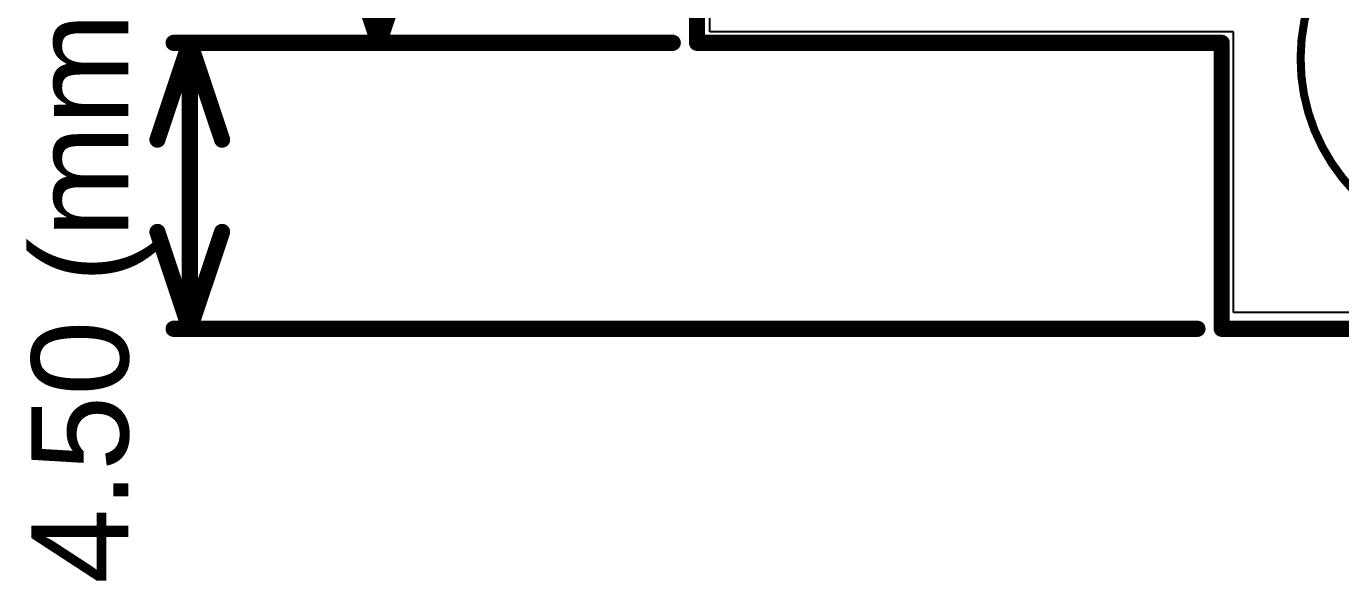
# Model space of a CAD drawing. Header units: millimetres. Extents: x -0.42 to 2.4, y -0.33 to 1.81.
# Drawn here: x -0.415 to 0.398, y -0.334 to 0.009 of the extents above; entities that cross this region are included whole.
import ezdxf

# ---------------------------------------------------------------- set-up
doc = ezdxf.new("R2010")
doc.units = ezdxf.units.MM
doc.header["$MEASUREMENT"] = 0
for name, color, linetype in [('BottomLayer', 5, 'Continuous'), ('BottomSolder', 6, 'Continuous'), ('Mechanical1', 6, 'Continuous'), ('Mechanical2', 216, 'Continuous'), ('MultiLayer', 9, 'Continuous'), ('PadHoleLayer', 156, 'Continuous'), ('TopLayer', 1, 'Continuous'), ('TopOverlay', 2, 'Continuous'), ('TopSolder', 216, 'Continuous')]:
    doc.layers.add(name, color=color, linetype=linetype)
doc.styles.add('Arial', font='', dxfattribs={"height": 0.2})
doc.styles.get('Arial').set_extended_font_data('Arial')

# ---------------------------------------------------------------- blocks, each defined once
blk = doc.blocks.new('IR333_A_4')
at = {"layer": 'BottomLayer'}
blk.add_hatch(color=5, dxfattribs=at).paths.add_polyline_path([(-0.0815, 0.0315), (-0.0185, 0.0315), (-0.0185, -0.0315), (-0.0815, -0.0315)])
h = blk.add_hatch(color=5, dxfattribs=at)
edge = h.paths.add_edge_path()
edge.add_arc((0.05, 0), 0.0315, 0, 360)
at = {"layer": 'BottomSolder'}
blk.add_hatch(color=6, dxfattribs=at).paths.add_polyline_path([(-0.0855, 0.0355), (-0.0145, 0.0355), (-0.0145, -0.0355), (-0.0855, -0.0355)])
h = blk.add_hatch(color=6, dxfattribs=at)
edge = h.paths.add_edge_path()
edge.add_arc((0.05, 0), 0.0355, 0, 360)
at = {"layer": 'MultiLayer'}
blk.add_hatch(color=9, dxfattribs=at).paths.add_polyline_path([(-0.0815, 0.0315), (-0.0185, 0.0315), (-0.0185, -0.0315), (-0.0815, -0.0315)])
h = blk.add_hatch(color=9, dxfattribs=at)
edge = h.paths.add_edge_path()
edge.add_arc((0.05, 0), 0.0315, 0, 360)
at = {"layer": 'PadHoleLayer'}
h = blk.add_hatch(color=156, dxfattribs=at)
edge = h.paths.add_edge_path()
edge.add_arc((-0.05, 0), 0.01772, 0, 360)
h = blk.add_hatch(color=156, dxfattribs=at)
edge = h.paths.add_edge_path()
edge.add_arc((0.05, 0), 0.01772, 0, 360)
at = {"layer": 'TopLayer'}
blk.add_hatch(color=1, dxfattribs=at).paths.add_polyline_path([(-0.0815, 0.0315), (-0.0185, 0.0315), (-0.0185, -0.0315), (-0.0815, -0.0315)])
h = blk.add_hatch(color=1, dxfattribs=at)
edge = h.paths.add_edge_path()
edge.add_arc((0.05, 0), 0.0315, 0, 360)
at = {"layer": 'TopSolder'}
blk.add_hatch(color=216, dxfattribs=at).paths.add_polyline_path([(-0.0855, 0.0355), (-0.0145, 0.0355), (-0.0145, -0.0355), (-0.0855, -0.0355)])
h = blk.add_hatch(color=216, dxfattribs=at)
edge = h.paths.add_edge_path()
edge.add_arc((0.05, 0), 0.0355, 0, 360)
at = {"layer": 'TopOverlay', "const_width": 0.005}
for points in [[(-0.11811, 0, -0.73505), (0.09707, 0.06729)], [(0.09707, -0.06729, -0.73505), (-0.11811, 0)]]:
    blk.add_lwpolyline(points, format="xyb", dxfattribs=at)
for points in [[(0.09707, -0.06729), (0.09707, 0.06729)], [(-0.05, -0.061), (-0.05, -0.041)], [(-0.06, -0.051), (-0.04, -0.051)], [(0.04, -0.044), (0.06, -0.044)]]:
    blk.add_lwpolyline(points, dxfattribs=at)
at = {"layer": 'TopOverlay', "const_width": 0.0025}
for points in [[(0.09582, 0.06729, 1), (0.09832, 0.06729, 1)], [(0.09582, 0.06729, 1), (0.09832, 0.06729, 1)], [(-0.11936, 0, 1), (-0.11686, 0, 1)], [(-0.11936, 0, 1), (-0.11686, 0, 1)], [(-0.05125, -0.041, 1), (-0.04875, -0.041, 1)], [(-0.06125, -0.051, 1), (-0.05875, -0.051, 1)], [(-0.04125, -0.051, 1), (-0.03875, -0.051, 1)], [(0.03875, -0.044, 1), (0.04125, -0.044, 1)], [(0.05875, -0.044, 1), (0.06125, -0.044, 1)], [(-0.05125, -0.061, 1), (-0.04875, -0.061, 1)], [(0.09582, -0.06729, 1), (0.09832, -0.06729, 1)], [(0.09582, -0.06729, 1), (0.09832, -0.06729, 1)]]:
    blk.add_lwpolyline(points, format="xyb", close=True, dxfattribs=at)

msp = doc.modelspace()

# ---------------------------------------------------------------- linework, layer by layer
at = {"layer": 'BottomLayer'}
for p, q in [((0.008, 0.006), (0.008, 0.45488)), ((0.332, 0.006), (0.008, 0.006)), ((0.332, -0.168), (0.332, 0.006)), ((1.82428, -0.168), (0.332, -0.168))]:
    msp.add_line(p, q, dxfattribs=at)
at = {"layer": 'Mechanical1', "const_width": 0.01}
for points in [[(-0.197, -0.00083), (-0.197, 0.21399)], [(-0.217, 0.05917), (-0.197, -0.00083)], [(-0.197, -0.00083), (-0.177, 0.05917)], [(-0.334, -0.06083), (-0.314, -0.00083)], [(-0.324, -0.00083), (-0.015, -0.00083)], [(-0.314, -0.00083), (-0.294, -0.06083)], [(-0.314, -0.08942), (-0.314, -0.00083)], [(-0.207, -0.00083), (-0.015, -0.00083)], [(-0.314, -0.178), (-0.314, -0.08942)], [(-0.334, -0.118), (-0.314, -0.178)], [(-0.314, -0.178), (-0.294, -0.118)], [(-0.324, -0.178), (0.3098, -0.178)]]:
    msp.add_lwpolyline(points, dxfattribs=at)
at = {"layer": 'Mechanical1', "const_width": 0.005}
for points in [[(-0.3265, -0.00083, 1), (-0.3215, -0.00083, 1)], [(-0.3165, -0.00083, 1), (-0.3115, -0.00083, 1)], [(-0.3165, -0.00083, 1), (-0.3115, -0.00083, 1)], [(-0.3165, -0.00083, 1), (-0.3115, -0.00083, 1)], [(-0.2095, -0.00083, 1), (-0.2045, -0.00083, 1)], [(-0.1995, -0.00083, 1), (-0.1945, -0.00083, 1)], [(-0.1995, -0.00083, 1), (-0.1945, -0.00083, 1)], [(-0.1995, -0.00083, 1), (-0.1945, -0.00083, 1)], [(-0.0175, -0.00083, 1), (-0.0125, -0.00083, 1)], [(-0.0175, -0.00083, 1), (-0.0125, -0.00083, 1)], [(-0.3365, -0.06083, 1), (-0.3315, -0.06083, 1)], [(-0.2965, -0.06083, 1), (-0.2915, -0.06083, 1)], [(-0.3165, -0.08942, 1), (-0.3115, -0.08942, 1)], [(-0.3165, -0.08942, 1), (-0.3115, -0.08942, 1)], [(-0.3365, -0.118, 1), (-0.3315, -0.118, 1)], [(-0.2965, -0.118, 1), (-0.2915, -0.118, 1)], [(-0.3265, -0.178, 1), (-0.3215, -0.178, 1)], [(-0.3165, -0.178, 1), (-0.3115, -0.178, 1)], [(-0.3165, -0.178, 1), (-0.3115, -0.178, 1)], [(-0.3165, -0.178, 1), (-0.3115, -0.178, 1)], [(0.3073, -0.178, 1), (0.3123, -0.178, 1)]]:
    msp.add_lwpolyline(points, format="xyb", close=True, dxfattribs=at)
at = {"layer": 'Mechanical2', "const_width": 0.01}
for points in [[(0, -0.00083), (0, 1.03263)], [(0, -0.00083), (0.3248, -0.00083)], [(0.3248, -0.178), (0.3248, -0.00083)], [(0.3248, -0.178), (1.95866, -0.178)]]:
    msp.add_lwpolyline(points, dxfattribs=at)
at = {"layer": 'Mechanical2', "const_width": 0.005}
for points in [[(-0.0025, -0.00083, 1), (0.0025, -0.00083, 1)], [(-0.0025, -0.00083, 1), (0.0025, -0.00083, 1)], [(0.3223, -0.00083, 1), (0.3273, -0.00083, 1)], [(0.3223, -0.00083, 1), (0.3273, -0.00083, 1)], [(0.3223, -0.178, 1), (0.3273, -0.178, 1)], [(0.3223, -0.178, 1), (0.3273, -0.178, 1)]]:
    msp.add_lwpolyline(points, format="xyb", close=True, dxfattribs=at)
at = {"layer": 'TopLayer'}
for p, q in [((0.008, 0.006), (0.008, 0.02156)), ((0.332, 0.006), (0.008, 0.006)), ((0.332, -0.168), (0.332, 0.006)), ((0.96325, -0.168), (0.332, -0.168))]:
    msp.add_line(p, q, dxfattribs=at)

# ---------------------------------------------------------------- block references
at = {"rotation": 315}
msp.add_blockref('IR333_A_4', (0.49173, -0.01068), dxfattribs=at)

# ---------------------------------------------------------------- texts
at = {"layer": 'Mechanical1', "style": 'Arial'}
msp.add_text('4.50 (mm)', height=0.06, rotation=90, dxfattribs=at).set_placement((-0.352, -0.336))

doc.saveas('drawing.dxf')
